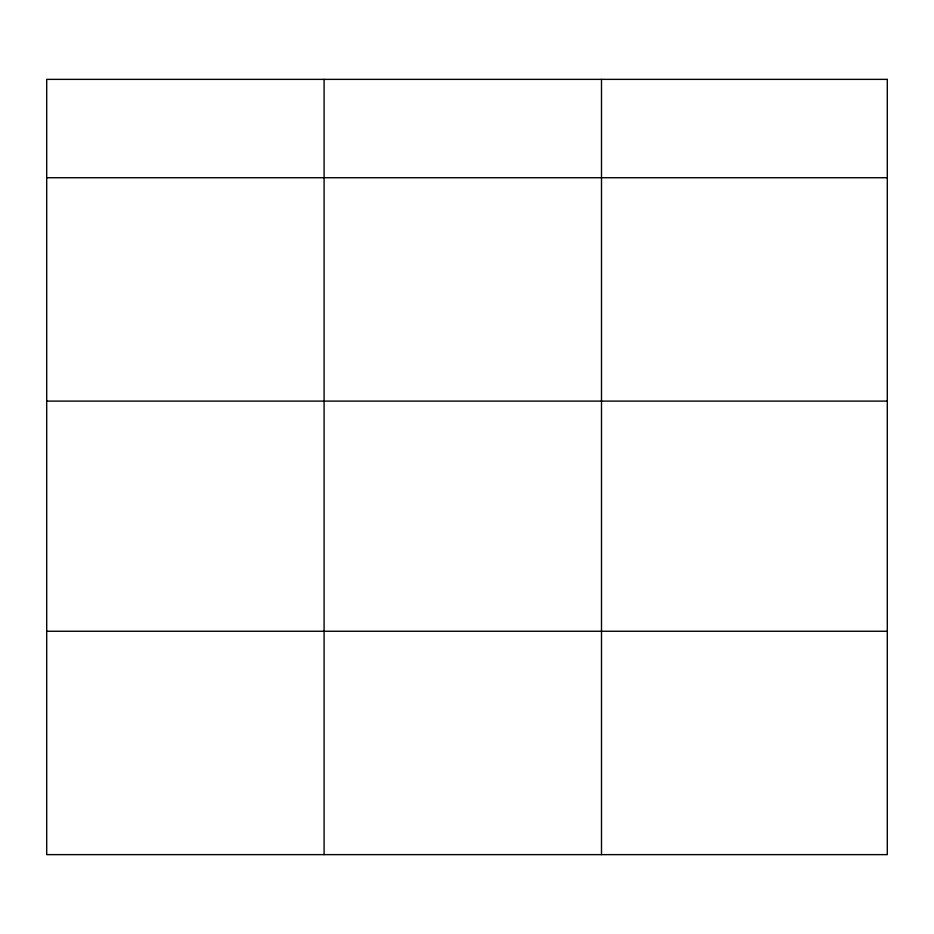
<?xml version="1.0" encoding="UTF-8"?>
<svg xmlns="http://www.w3.org/2000/svg" width="934" height="934" viewBox="0 0 934 934"><rect width="100%" height="100%" fill="white"/><g stroke="black" fill="none" stroke-linecap="round" stroke-linejoin="round"><path stroke-width="1.4" d="M46.7 177.729L887.3 177.729M46.7 401.106L887.3 401.106M46.7 631.256L887.3 631.256M601.496 79.367L601.496 854.633M324.098 79.367L324.098 854.633M887.3 79.367L46.7 79.367L46.7 854.633L887.3 854.633L887.3 79.367"/></g></svg>
